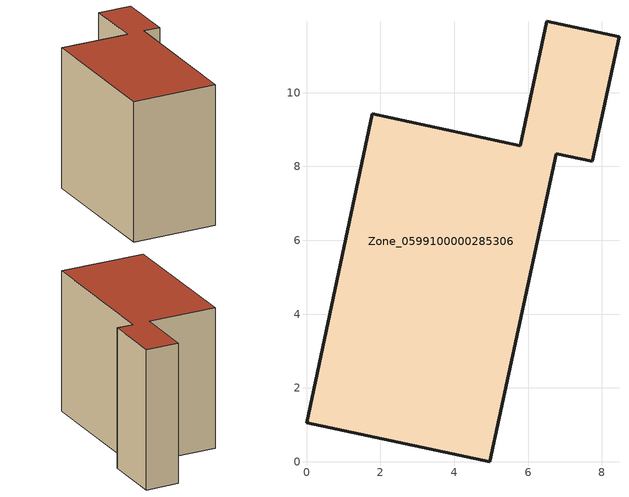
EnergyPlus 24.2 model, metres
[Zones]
Zone_0599100000285306
 floor ground (C_G): 5.79,8.56 6.51,11.94 8.46,11.52 7.74,8.14 6.77,8.35 4.97,0 0,1.06 1.78,9.43 z0
 wall outside (C_F): 7.74,8.14 8.46,11.52 6.51,11.94 5.79,8.56 1.78,9.43 0,1.06 4.97,0 6.77,8.35 7.74,8.14 z0:8.41
 roof outside (C_R): 1.78,9.43 0,1.06 4.97,0 6.77,8.35 7.74,8.14 8.46,11.52 6.51,11.94 5.79,8.56 z8.41
[BUILDING]
Pand.0599100000285306: North Axis=0; Terrain=City; Loads Convergence Tolerance Value=0.04; Temperature Convergence Tolerance Value=0.4; Solar Distribution=FullExterior; Maximum Number of Warmup Days=25; Minimum Number of Warmup Days=1
[Site:Location]
Rotterdam.The.Hague.AP_ZH_NLD Design_Conditions: Latitude=51.96; Longitude=4.45; Time Zone=1; Elevation=-4.5
[SITE:GROUNDTEMPERATURE:BUILDINGSURFACE]
18, 18, 18, 18, 18, 18, 18, 18, 18, 18, 18, 18
[MATERIAL] Thermal Absorptance=0.9; Solar Absorptance=0.7; Visible Absorptance=0.7
Name | Roughness | Thickness | Conductivity | Density | Specific Heat
G.TI.1975-1991 | MediumSmooth | 0.15 | 0.288461 | 540 | 1210
F.TI.1975-1991 | Rough | 0.3 | 0.230769 | 1920 | 840
R.TI.1975-1991 | MediumRough | 0.2 | 0.153846 | 1500 | 1000
[CONSTRUCTION]
C_G: G.TI.1975-1991
C_F: F.TI.1975-1991
C_R: R.TI.1975-1991
[ZONE]
Zone_0599100000285306: Type=1; Multiplier=1; Ceiling Height=Autocalculate; Volume=Autocalculate; Floor Area=autocalculate; Part of Total Floor Area=Yes
[ZONEINFILTRATION:DESIGNFLOWRATE]
Infil_Zone_0599100000285306: Zone or ZoneList or Space or SpaceList=Zone_0599100000285306; Schedule=AlwaysOn; Design Flow Rate Calculation Method=Flow/Area; Flow Rate per Floor Area=0.003; Constant Term Coefficient=1; Temperature Term Coefficient=0; Velocity Term Coefficient=0; Velocity Squared Term Coefficient=0
[HVACTEMPLATE:ZONE:IDEALLOADSAIRSYSTEM]
Zone_0599100000285306: Maximum Heating Supply Air Temperature=50; Minimum Cooling Supply Air Temperature=13; Maximum Heating Supply Air Humidity Ratio=0.0156; Minimum Cooling Supply Air Humidity Ratio=0.0077; Heating Limit=NoLimit; Cooling Limit=NoLimit; Dehumidification Control Type=ConstantSensibleHeatRatio; Cooling Sensible Heat Ratio=0.7; Dehumidification Setpoint=60; Humidification Control Type=None; Humidification Setpoint=30; Outdoor Air Method=None; Outdoor Air Flow Rate per Person=0.00944; Outdoor Air Flow Rate per Zone Floor Area=0; Outdoor Air Flow Rate per Zone=0; Demand Controlled Ventilation Type=None; Outdoor Air Economizer Type=NoEconomizer; Heat Recovery Type=None; Sensible Heat Recovery Effectiveness=0.7; Latent Heat Recovery Effectiveness=0.65
[ZONECONTROL:THERMOSTAT]
ThermostatControl_Zone_0599100000285306: Zone or ZoneList=Zone_0599100000285306; Control Type Schedule=DualSetpointControlType; Control 1=Thermostat_Zone_0599100000285306; Temperature Difference Between Cutout And Setpoint=0
[THERMOSTATSETPOINT:DUALSETPOINT]
Thermostat_Zone_0599100000285306: Heating Setpoint Temperature Schedule=HeatingSetpoint_Zone_0599100000285306; Cooling Setpoint Temperature Schedule=CoolingSetpoint_Zone_0599100000285306
[SCHEDULE:COMPACT]
HeatingSetpoint_Zone_0599100000285306: Through: 12/31, For: AllDays, Until: 24:00, 21
CoolingSetpoint_Zone_0599100000285306: Through: 12/31, For: AllDays, Until: 24:00, 24
DualSetpointControlType: Through: 12/31, For: AllDays, Until: 24:00, 4
AlwaysOn: Through: 12/31, For: AllDays, Until: 24:00, 1
